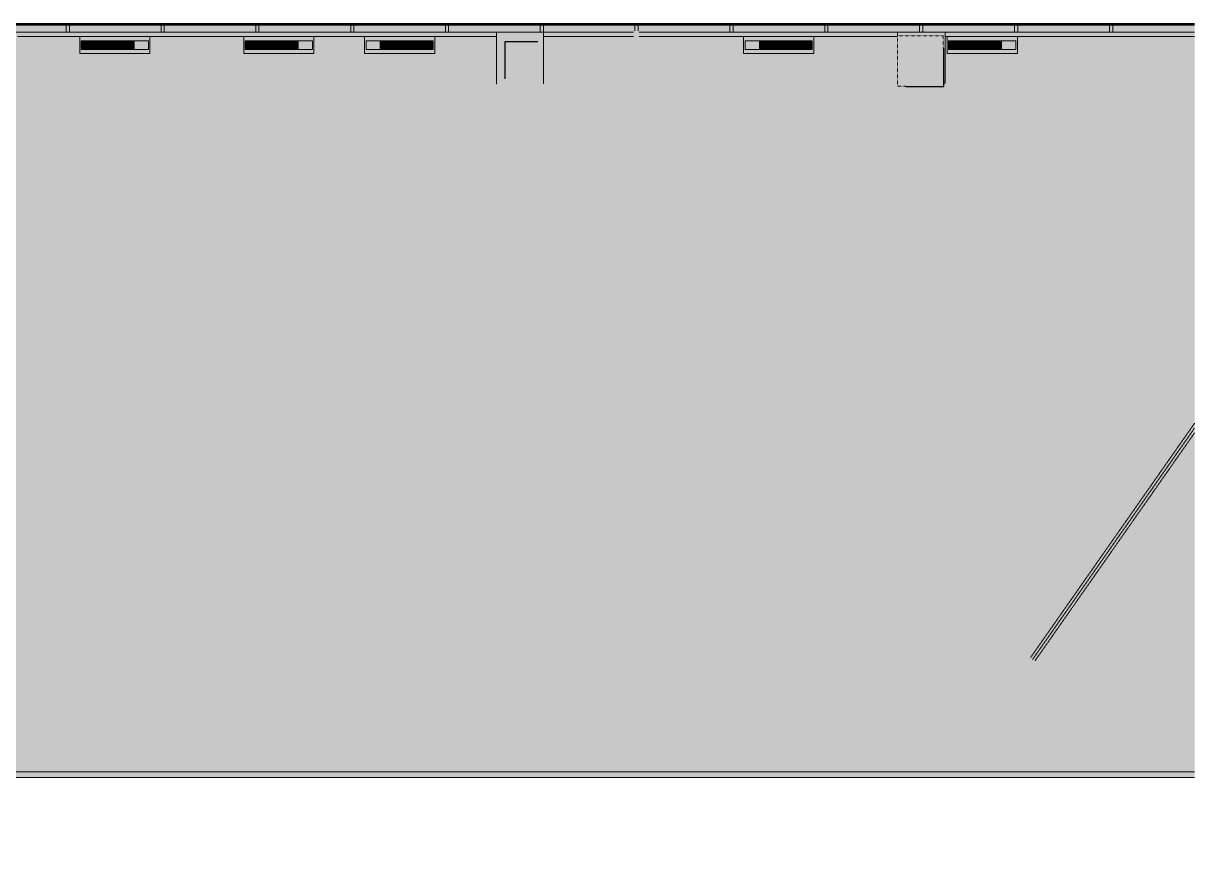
# Model space of a CAD drawing. Header units: inches. Extents: x -1427 to 2274, y -2183 to 260.
# Drawn here: x -80 to 661, y -1338 to -815 of the extents above; entities that cross this region are included whole.
import ezdxf

# ---------------------------------------------------------------- set-up
doc = ezdxf.new("R2010")
doc.units = ezdxf.units.IN
doc.header["$MEASUREMENT"] = 0
doc.linetypes.add('IMPORT-DEMO LINES', pattern=[0.0625, 0.03125, -0.03125])
for name, color, linetype, lineweight in [('8260 Willow Oaks_dwg', 8, 'Continuous', 9), ('8260 Willow Oaks_dwg _2_', 8, 'Continuous', 9), ('A-DETL-DEMO', 250, 'IMPORT-DEMO LINES', 20), ('A-DETL-GENF', 92, 'Continuous', 9), ('A-WALL', 113, 'Continuous', 13), ('I-WALL', 2, 'Continuous', 9), ('LEVEL 07 BB', 7, 'Continuous', 9)]:
    doc.layers.add(name, color=color, linetype=linetype, lineweight=lineweight)

# ---------------------------------------------------------------- blocks, each defined once
blk = doc.blocks.new('8260 Willow Oaks_dwg-2472863-Reflected Ceiling Plan')
at = {"layer": 'A-WALL', "lineweight": 9}
for points in [[(33288.54, 9738.16), (33288.54, 9761.58), (33267.67, 9761.58), (33267.67, 9738.16)], [(33521.67, 9733.45), (33545.67, 9733.45), (33545.67, 9757.45), (33545.26, 9757.45), (33545.26, 9757.35), (33524.26, 9757.35), (33524.26, 9733.6), (33521.67, 9733.6)]]:
    blk.add_hatch(color=7, dxfattribs=at).paths.add_polyline_path(points, flags=0)
at = {"layer": 'A-WALL', "color": 10, "lineweight": 30, "flags": 128}
for points in [[(33288.54, 9761.58), (33267.67, 9761.58), (33267.67, 9738.16)], [(33521.67, 9733.6), (33521.67, 9733.45), (33545.67, 9733.45), (33545.67, 9757.45), (33545.26, 9757.45)]]:
    blk.add_lwpolyline(points, dxfattribs=at)
at = {"layer": 'A-WALL', "color": 250, "linetype": 'IMPORT-DEMO LINES', "lineweight": 20, "flags": 128}
blk.add_lwpolyline([(33545.26, 9757.45), (33545.26, 9765.35), (33516.26, 9765.35), (33516.26, 9733.6), (33521.67, 9733.6)], dxfattribs=at)
at = {"layer": 'LEVEL 07 BB'}
for p, q in [((32465.81, 9767.78), (33349.2, 9767.78)), ((32989.94, 9767.78), (32989.94, 9772.28)), ((32991.94, 9767.78), (32991.94, 9772.28)), ((33049.94, 9767.78), (33049.94, 9772.28)), ((33051.94, 9767.78), (33051.94, 9772.28)), ((33109.94, 9767.78), (33109.94, 9772.28)), ((33111.94, 9767.78), (33111.94, 9772.28)), ((33170.06, 9767.78), (33170.06, 9772.28)), ((33172.06, 9767.78), (33172.06, 9772.28)), ((33230.06, 9767.78), (33230.06, 9772.28)), ((33232.06, 9767.78), (33232.06, 9772.28)), ((33290.06, 9767.78), (33290.06, 9772.28)), ((33292.06, 9767.78), (33292.06, 9772.28)), ((33350.06, 9768.54), (33350.06, 9772.28)), ((33352.06, 9768.54), (33352.06, 9772.28)), ((33352.7, 9767.78), (33704.41, 9767.78)), ((33410.19, 9767.78), (33410.19, 9772.28)), ((33412.19, 9767.78), (33412.19, 9772.28)), ((33470.19, 9767.78), (33470.19, 9772.28)), ((33472.19, 9767.78), (33472.19, 9772.28)), ((33530.31, 9767.78), (33530.31, 9772.28)), ((33532.31, 9767.78), (33532.31, 9772.28)), ((33590.44, 9767.78), (33590.44, 9772.28)), ((33592.44, 9767.78), (33592.44, 9772.28)), ((33650.56, 9767.78), (33650.56, 9772.28)), ((33652.56, 9767.78), (33652.56, 9772.28)), ((32959.29, 9765.03), (33262.31, 9765.03)), ((33032.31, 9761.03), (33000.06, 9761.03)), ((33032.31, 9760.53), (33000.06, 9760.53)), ((33032.31, 9760.03), (33000.06, 9760.03)), ((33032.31, 9759.53), (33000.06, 9759.53)), ((33136.19, 9761.03), (33103.94, 9761.03)), ((33136.19, 9760.53), (33103.94, 9760.53)), ((33136.19, 9760.03), (33103.94, 9760.03)), ((33136.19, 9759.53), (33103.94, 9759.53)), ((33189.44, 9761.03), (33221.69, 9761.03)), ((33189.44, 9760.53), (33221.69, 9760.53)), ((33189.44, 9760.03), (33221.69, 9760.03)), ((33189.44, 9759.53), (33221.69, 9759.53)), ((33292.19, 9765.03), (33349.2, 9765.03)), ((33352.7, 9765.03), (33516.26, 9765.03)), ((33429.44, 9761.03), (33461.69, 9761.03)), ((33429.44, 9760.53), (33461.69, 9760.53)), ((33429.44, 9760.03), (33461.69, 9760.03)), ((33429.44, 9759.53), (33461.69, 9759.53)), ((33546.44, 9765.03), (33704.41, 9765.03)), ((33581.56, 9761.03), (33549.31, 9761.03)), ((33581.56, 9760.53), (33549.31, 9760.53)), ((33581.56, 9760.03), (33549.31, 9760.03)), ((33581.56, 9759.53), (33549.31, 9759.53)), ((33032.31, 9759.03), (33000.06, 9759.03)), ((33032.31, 9758.53), (33000.06, 9758.53)), ((33032.31, 9758.03), (33000.06, 9758.03)), ((33136.19, 9759.03), (33103.94, 9759.03)), ((33136.19, 9758.53), (33103.94, 9758.53)), ((33136.19, 9758.03), (33103.94, 9758.03)), ((33189.44, 9759.03), (33221.69, 9759.03)), ((33189.44, 9758.53), (33221.69, 9758.53)), ((33189.44, 9758.03), (33221.69, 9758.03)), ((33429.44, 9759.03), (33461.69, 9759.03)), ((33429.44, 9758.53), (33461.69, 9758.53)), ((33429.44, 9758.03), (33461.69, 9758.03)), ((33581.56, 9759.03), (33549.31, 9759.03)), ((33581.56, 9758.53), (33549.31, 9758.53)), ((33581.56, 9758.03), (33549.31, 9758.03))]:
    blk.add_line(p, q, dxfattribs=at)
at = {"layer": 'LEVEL 07 BB', "flags": 128}
for points in [[(33704.41, 9773.28), (32243.72, 9773.28), (32213.87, 9743.43), (32217.48, 9739.82)], [(33704.41, 9772.78), (32243.93, 9772.78), (32215.64, 9744.49)], [(33704.41, 9772.28), (32244.14, 9772.28), (32215.99, 9744.14)], [(33292.04, 9735.03), (33292.19, 9735.03), (33292.19, 9767.78), (33262.31, 9767.78), (33262.31, 9735.03), (33262.54, 9735.03)], [(33516.31, 9765.35), (33516.31, 9767.78), (33546.44, 9767.78), (33546.44, 9735.53), (33545.67, 9735.53)]]:
    blk.add_lwpolyline(points, dxfattribs=at)
for points in [[(33042.94, 9765.03), (33042.94, 9754.28), (32998.44, 9754.28), (32998.44, 9765.03)], [(32999.44, 9762.28), (32999.44, 9756.78), (33032.94, 9756.78), (33032.94, 9762.28)], [(33041.94, 9762.28), (33041.94, 9756.78), (32999.44, 9756.78), (32999.44, 9762.28)], [(33000.06, 9761.66), (33000.06, 9757.41), (33032.31, 9757.41), (33032.31, 9761.66)], [(33146.81, 9765.03), (33146.81, 9754.28), (33102.31, 9754.28), (33102.31, 9765.03)], [(33103.31, 9762.28), (33103.31, 9756.78), (33136.81, 9756.78), (33136.81, 9762.28)], [(33145.81, 9762.28), (33145.81, 9756.78), (33103.31, 9756.78), (33103.31, 9762.28)], [(33103.94, 9761.66), (33103.94, 9757.41), (33136.19, 9757.41), (33136.19, 9761.66)], [(33178.81, 9765.03), (33178.81, 9754.28), (33223.31, 9754.28), (33223.31, 9765.03)], [(33179.81, 9762.28), (33179.81, 9756.78), (33222.31, 9756.78), (33222.31, 9762.28)], [(33222.31, 9762.28), (33222.31, 9756.78), (33188.81, 9756.78), (33188.81, 9762.28)], [(33221.69, 9761.66), (33221.69, 9757.41), (33189.44, 9757.41), (33189.44, 9761.66)], [(33418.82, 9765.03), (33418.82, 9754.28), (33463.32, 9754.28), (33463.32, 9765.03)], [(33419.82, 9762.28), (33419.82, 9756.78), (33462.32, 9756.78), (33462.32, 9762.28)], [(33462.32, 9762.28), (33462.32, 9756.78), (33428.82, 9756.78), (33428.82, 9762.28)], [(33461.69, 9761.66), (33461.69, 9757.41), (33429.44, 9757.41), (33429.44, 9761.66)], [(33592.19, 9765.03), (33592.19, 9754.28), (33547.69, 9754.28), (33547.69, 9765.03)], [(33548.69, 9762.28), (33548.69, 9756.78), (33582.19, 9756.78), (33582.19, 9762.28)], [(33591.19, 9762.28), (33591.19, 9756.78), (33548.69, 9756.78), (33548.69, 9762.28)], [(33549.31, 9761.66), (33549.31, 9757.41), (33581.56, 9757.41), (33581.56, 9761.66)]]:
    blk.add_lwpolyline(points, close=True, dxfattribs=at)
blk = doc.blocks.new('8260 Willow Oaks_dwg _2_-2439531-Reflected Ceiling Plan')
at = {"layer": 'A-DETL-DEMO', "color": 53, "flags": 128}
for points in [[(33704.41, 9520.17), (33600.44, 9371.68)], [(33704.41, 9517.12), (33601.87, 9370.68)], [(33704.41, 9514.07), (33603.31, 9369.68)]]:
    blk.add_lwpolyline(points, close=True, dxfattribs=at)
at = {"layer": 'A-WALL', "color": 133, "lineweight": 30, "flags": 128}
for points in [[(33288.54, 9761.58), (33267.67, 9761.58), (33267.67, 9738.16)], [(33521.67, 9733.6), (33521.67, 9733.45), (33545.67, 9733.45), (33545.67, 9757.45), (33545.26, 9757.45)]]:
    blk.add_lwpolyline(points, dxfattribs=at)
at = {"layer": 'A-WALL', "color": 53, "linetype": 'IMPORT-DEMO LINES', "lineweight": 20, "flags": 128}
blk.add_lwpolyline([(33545.26, 9757.45), (33545.26, 9765.35), (33516.26, 9765.35), (33516.26, 9733.6), (33521.67, 9733.6)], dxfattribs=at)
at = {"layer": 'LEVEL 07 BB', "color": 253}
for p, q in [((32465.81, 9767.78), (33349.2, 9767.78)), ((32989.94, 9767.78), (32989.94, 9772.28)), ((32991.94, 9767.78), (32991.94, 9772.28)), ((33049.94, 9767.78), (33049.94, 9772.28)), ((33051.94, 9767.78), (33051.94, 9772.28)), ((33109.94, 9767.78), (33109.94, 9772.28)), ((33111.94, 9767.78), (33111.94, 9772.28)), ((33170.06, 9767.78), (33170.06, 9772.28)), ((33172.06, 9767.78), (33172.06, 9772.28)), ((33230.06, 9767.78), (33230.06, 9772.28)), ((33232.06, 9767.78), (33232.06, 9772.28)), ((33290.06, 9767.78), (33290.06, 9772.28)), ((33292.06, 9767.78), (33292.06, 9772.28)), ((33350.06, 9768.54), (33350.06, 9772.28)), ((33352.06, 9768.54), (33352.06, 9772.28)), ((33352.7, 9767.78), (33704.41, 9767.78)), ((33410.19, 9767.78), (33410.19, 9772.28)), ((33412.19, 9767.78), (33412.19, 9772.28)), ((33470.19, 9767.78), (33470.19, 9772.28)), ((33472.19, 9767.78), (33472.19, 9772.28)), ((33530.31, 9767.78), (33530.31, 9772.28)), ((33532.31, 9767.78), (33532.31, 9772.28)), ((33590.44, 9767.78), (33590.44, 9772.28)), ((33592.44, 9767.78), (33592.44, 9772.28)), ((33650.56, 9767.78), (33650.56, 9772.28)), ((33652.56, 9767.78), (33652.56, 9772.28)), ((32959.29, 9765.03), (33262.31, 9765.03)), ((33032.31, 9761.03), (33000.06, 9761.03)), ((33032.31, 9760.53), (33000.06, 9760.53)), ((33032.31, 9760.03), (33000.06, 9760.03)), ((33032.31, 9759.53), (33000.06, 9759.53)), ((33136.19, 9761.03), (33103.94, 9761.03)), ((33136.19, 9760.53), (33103.94, 9760.53)), ((33136.19, 9760.03), (33103.94, 9760.03)), ((33136.19, 9759.53), (33103.94, 9759.53)), ((33189.44, 9761.03), (33221.69, 9761.03)), ((33189.44, 9760.53), (33221.69, 9760.53)), ((33189.44, 9760.03), (33221.69, 9760.03)), ((33189.44, 9759.53), (33221.69, 9759.53)), ((33292.19, 9765.03), (33349.2, 9765.03)), ((33352.7, 9765.03), (33516.26, 9765.03)), ((33429.44, 9761.03), (33461.69, 9761.03)), ((33429.44, 9760.53), (33461.69, 9760.53)), ((33429.44, 9760.03), (33461.69, 9760.03)), ((33429.44, 9759.53), (33461.69, 9759.53)), ((33546.44, 9765.03), (33704.41, 9765.03)), ((33581.56, 9761.03), (33549.31, 9761.03)), ((33581.56, 9760.53), (33549.31, 9760.53)), ((33581.56, 9760.03), (33549.31, 9760.03)), ((33581.56, 9759.53), (33549.31, 9759.53)), ((33032.31, 9759.03), (33000.06, 9759.03)), ((33032.31, 9758.53), (33000.06, 9758.53)), ((33032.31, 9758.03), (33000.06, 9758.03)), ((33136.19, 9759.03), (33103.94, 9759.03)), ((33136.19, 9758.53), (33103.94, 9758.53)), ((33136.19, 9758.03), (33103.94, 9758.03)), ((33189.44, 9759.03), (33221.69, 9759.03)), ((33189.44, 9758.53), (33221.69, 9758.53)), ((33189.44, 9758.03), (33221.69, 9758.03)), ((33429.44, 9759.03), (33461.69, 9759.03)), ((33429.44, 9758.53), (33461.69, 9758.53)), ((33429.44, 9758.03), (33461.69, 9758.03)), ((33581.56, 9759.03), (33549.31, 9759.03)), ((33581.56, 9758.53), (33549.31, 9758.53)), ((33581.56, 9758.03), (33549.31, 9758.03))]:
    blk.add_line(p, q, dxfattribs=at)
at = {"layer": 'LEVEL 07 BB', "color": 253, "flags": 128}
for points in [[(33704.41, 9773.28), (32243.72, 9773.28), (32213.87, 9743.43), (32217.48, 9739.82)], [(33704.41, 9772.78), (32243.93, 9772.78), (32215.64, 9744.49)], [(33704.41, 9772.28), (32244.14, 9772.28), (32215.99, 9744.14)], [(33292.04, 9735.03), (33292.19, 9735.03), (33292.19, 9767.78), (33262.31, 9767.78), (33262.31, 9735.03), (33262.54, 9735.03)], [(33516.31, 9765.35), (33516.31, 9767.78), (33546.44, 9767.78), (33546.44, 9735.53), (33545.67, 9735.53)]]:
    blk.add_lwpolyline(points, dxfattribs=at)
for points in [[(33042.94, 9765.03), (33042.94, 9754.28), (32998.44, 9754.28), (32998.44, 9765.03)], [(32999.44, 9762.28), (32999.44, 9756.78), (33032.94, 9756.78), (33032.94, 9762.28)], [(33041.94, 9762.28), (33041.94, 9756.78), (32999.44, 9756.78), (32999.44, 9762.28)], [(33000.06, 9761.66), (33000.06, 9757.41), (33032.31, 9757.41), (33032.31, 9761.66)], [(33146.81, 9765.03), (33146.81, 9754.28), (33102.31, 9754.28), (33102.31, 9765.03)], [(33103.31, 9762.28), (33103.31, 9756.78), (33136.81, 9756.78), (33136.81, 9762.28)], [(33145.81, 9762.28), (33145.81, 9756.78), (33103.31, 9756.78), (33103.31, 9762.28)], [(33103.94, 9761.66), (33103.94, 9757.41), (33136.19, 9757.41), (33136.19, 9761.66)], [(33178.81, 9765.03), (33178.81, 9754.28), (33223.31, 9754.28), (33223.31, 9765.03)], [(33179.81, 9762.28), (33179.81, 9756.78), (33222.31, 9756.78), (33222.31, 9762.28)], [(33222.31, 9762.28), (33222.31, 9756.78), (33188.81, 9756.78), (33188.81, 9762.28)], [(33221.69, 9761.66), (33221.69, 9757.41), (33189.44, 9757.41), (33189.44, 9761.66)], [(33418.82, 9765.03), (33418.82, 9754.28), (33463.32, 9754.28), (33463.32, 9765.03)], [(33419.82, 9762.28), (33419.82, 9756.78), (33462.32, 9756.78), (33462.32, 9762.28)], [(33462.32, 9762.28), (33462.32, 9756.78), (33428.82, 9756.78), (33428.82, 9762.28)], [(33461.69, 9761.66), (33461.69, 9757.41), (33429.44, 9757.41), (33429.44, 9761.66)], [(33592.19, 9765.03), (33592.19, 9754.28), (33547.69, 9754.28), (33547.69, 9765.03)], [(33548.69, 9762.28), (33548.69, 9756.78), (33582.19, 9756.78), (33582.19, 9762.28)], [(33591.19, 9762.28), (33591.19, 9756.78), (33548.69, 9756.78), (33548.69, 9762.28)], [(33549.31, 9761.66), (33549.31, 9757.41), (33581.56, 9757.41), (33581.56, 9761.66)]]:
    blk.add_lwpolyline(points, close=True, dxfattribs=at)

msp = doc.modelspace()

# ---------------------------------------------------------------- hatches: boundary and pattern name
at = {"layer": 'A-DETL-GENF'}
h = msp.add_hatch(color=9, dxfattribs=at)
h.paths.add_polyline_path([(394.43, -2183.28), (456.38, -2183.28), (492.08, -2147.59), (497.78, -2153.29), (661.21, -2153.29), (661.21, -1616.53), (377.06, -1616.53), (377.06, -1637.37), (353.06, -1637.37), (353.06, -1616.53), (220.65, -1616.53), (220.65, -2113.67), (255.5, -2113.67), (255.5, -2137.69), (249.67, -2143.52), (246.82, -2140.67), (241.01, -2140.67), (241.03, -2142.65), (281.66, -2183.28)], flags=0)
h.paths.add_polyline_path([(502.12, -2142.74), (478.12, -2142.74), (478.12, -2118.74), (502.12, -2118.74), (502.12, -2133.42)], flags=0)
h.paths.add_polyline_path([(-459.11, -1292.13), (661.21, -1292.13), (661.21, -814.79), (-650.51, -814.79), (-650.51, -1292.13)], flags=0)
h.paths.add_polyline_path([(480.93, -854.62), (478.48, -854.62), (478.48, -854.48), (481.06, -854.48), (481.06, -830.73), (502.06, -830.73), (502.06, -830.62), (502.48, -830.62), (502.48, -854.62), (481.06, -854.62)], flags=0)
h.paths.add_polyline_path([(-603.98, -853.79), (-607.26, -853.79), (-607.26, -820.29), (-577.38, -820.29), (-577.38, -853.79), (-580.51, -853.79)], flags=0)
h.paths.add_polyline_path([(224.48, -849.92), (224.48, -826.5), (245.34, -826.5), (245.34, -849.92)], flags=0)
h.paths.add_polyline_path([(-87.41, -845.19), (-110.41, -845.19), (-110.41, -821.69), (-111.33, -821.69), (-111.33, -821.37), (-87.33, -821.37), (-87.33, -821.69), (-87.41, -821.69)], flags=0)
h.paths.add_polyline_path([(-362.15, -844.44), (-362.15, -821.37), (-340.37, -821.37), (-340.37, -844.44)], flags=0)

# ---------------------------------------------------------------- linework, layer by layer
at = {"layer": 'I-WALL', "color": 250, "lineweight": 20}
for p, q in [((-650.51, -1288.63), (661.21, -1288.63)), ((661.21, -1292.13), (-455.61, -1292.13))]:
    msp.add_line(p, q, dxfattribs=at)

# ---------------------------------------------------------------- block references
at = {"layer": '8260 Willow Oaks_dwg', "color": 7}
msp.add_blockref('8260 Willow Oaks_dwg-2472863-Reflected Ceiling Plan', (-33043.2, -10588.08), dxfattribs=at)
at = {"layer": '8260 Willow Oaks_dwg _2_', "color": 253}
msp.add_blockref('8260 Willow Oaks_dwg _2_-2439531-Reflected Ceiling Plan', (-33043.2, -10588.08), dxfattribs=at)

doc.saveas('drawing.dxf')
